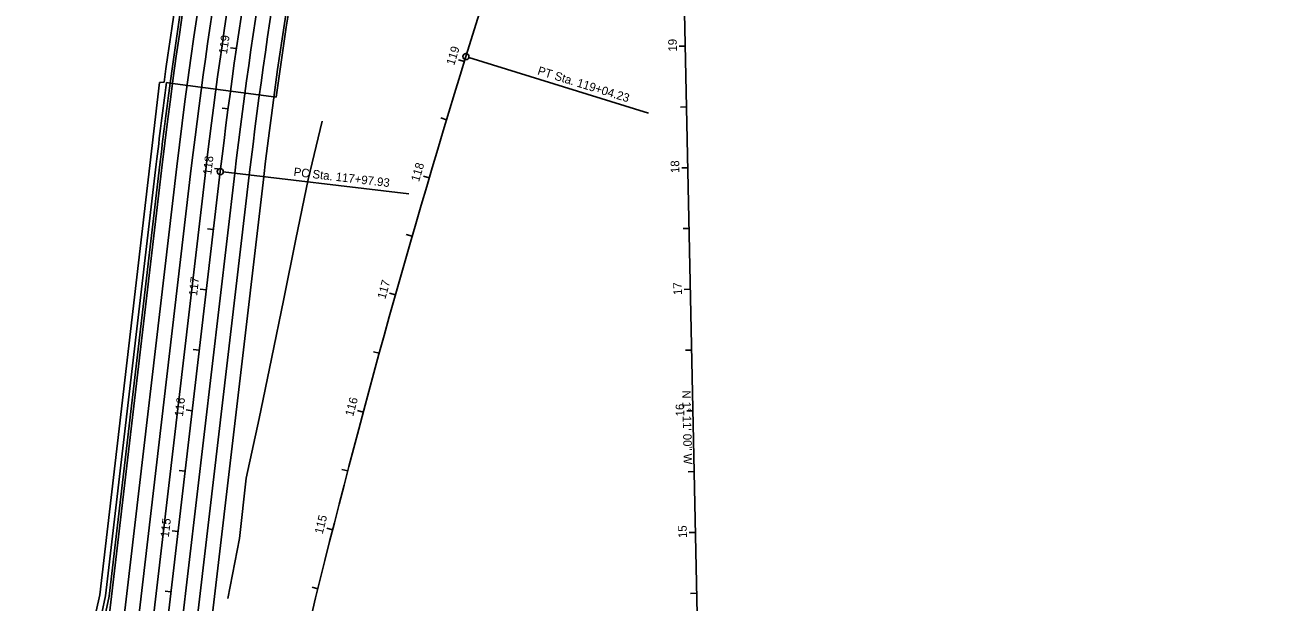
# Model space of a CAD drawing. Extents: x 2189265 to 2197064, y 659983 to 677528.
# Drawn here: x 2189652 to 2190674, y 662032 to 662507 of the extents above; entities that cross this region are included whole.
import ezdxf

# ---------------------------------------------------------------- set-up
doc = ezdxf.new("R2010")
doc.units = 0
for name, color, linetype in [('BR_P_Slab_Object', 7, 'Continuous'), ('GE_P_CL_50', 7, 'Continuous'), ('PM_P_Lane_Line', 7, 'Continuous'), ('PV_P_EOP', 7, 'Continuous'), ('PV_P_Shoulder', 7, 'Continuous'), ('RD_P_Wall', 7, 'Continuous'), ('RW_P_Const_Limits', 7, 'Continuous')]:
    doc.layers.add(name, color=color, linetype=linetype)

msp = doc.modelspace()

# ---------------------------------------------------------------- linework, layer by layer
at = {"layer": 'BR_P_Slab_Object'}
msp.add_line((2189858.3, 662447), (2189771.1, 662458.7), dxfattribs=at)
for radius, start in [(3781.7, 161.02), (3869.7, 164.942)]:
    msp.add_arc((2193606.1, 661941.6), radius, start, 172.32, dxfattribs=at)
at = {"layer": 'GE_P_CL_50'}
for p, q in [((2190014.2, 662480.5), (2190674.3, 664606.8)), ((2190213, 661589.3), (2190189, 662754.7)), ((2189825.5, 662487.1), (2189820.6, 662487.8)), ((2190194.5, 662489.1), (2190189.5, 662489)), ((2190013, 662476.4), (2190008.2, 662477.9)), ((2190016.6, 662479.7), (2190164.2, 662433.9)), ((2189818.7, 662437.6), (2189813.8, 662438.2)), ((2190195.5, 662439.1), (2190190.5, 662439)), ((2189998.3, 662428.6), (2189993.5, 662430.1)), ((2189685.2, 661300.5), (2189812.3, 662385.9)), ((2189812.5, 662388), (2189807.6, 662388.6)), ((2189814.8, 662385.6), (2189967.4, 662367.7)), ((2189984, 662380.7), (2189979.2, 662382.2)), ((2190196.5, 662389.1), (2190191.5, 662389)), ((2189806.7, 662338.3), (2189801.8, 662338.9)), ((2189970, 662332.7), (2189965.2, 662334.1)), ((2190197.6, 662339.1), (2190192.6, 662339)), ((2189800.9, 662288.6), (2189795.9, 662289.2)), ((2189956.3, 662284.7), (2189951.5, 662286)), ((2190198.6, 662289.2), (2190193.6, 662289.1)), ((2189795.1, 662239), (2189790.1, 662239.6)), ((2190199.6, 662239.2), (2190194.6, 662239.1)), ((2189942.9, 662236.5), (2189938.1, 662237.8)), ((2189789.3, 662189.3), (2189784.3, 662189.9)), ((2189929.8, 662188.2), (2189925, 662189.5)), ((2190200.7, 662189.2), (2190195.7, 662189.1)), ((2189783.5, 662139.7), (2189778.5, 662140.2)), ((2189917.1, 662139.9), (2189912.2, 662141.1)), ((2190201.7, 662139.2), (2190196.7, 662139.1)), ((2189777.6, 662090), (2189772.7, 662090.6)), ((2189904.6, 662091.4), (2189899.8, 662092.7)), ((2190202.7, 662089.2), (2190197.7, 662089.1)), ((2189892.5, 662042.9), (2189887.7, 662044.1)), ((2189771.8, 662040.3), (2189766.9, 662040.9)), ((2190203.8, 662039.2), (2190198.8, 662039.1))]:
    msp.add_line(p, q, dxfattribs=at)
for centre in [(2190014.2, 662480.5), (2189812.3, 662385.9)]:
    msp.add_circle(centre, 2.5, dxfattribs=at)
for centre, radius, start, end in [((2193606.1, 661941.6), 3819.7, 161.02, 173.3197), ((2197310.2, 660215.7), 7639.4, 162.75498, 170.40273)]:
    msp.add_arc(centre, radius, start, end, dxfattribs=at)
at = {"layer": 'PM_P_Lane_Line'}
for p, q in [((2189685.2, 661300.5), (2189812.3, 662385.9)), ((2189697.1, 661299.1), (2189824.2, 662384.5)), ((2189708.1, 661599), (2189800.4, 662387.3)), ((2189710.6, 661723.5), (2189788.5, 662388.7))]:
    msp.add_line(p, q, dxfattribs=at)
for radius in [3843.7, 3831.7, 3819.7, 3807.7]:
    msp.add_arc((2193606.1, 661941.6), radius, 161.02, 173.3197, dxfattribs=at)
at = {"layer": 'PV_P_EOP'}
for p, q in [((2189698.6, 661724.9), (2189776.6, 662390.1)), ((2189709, 661297.7), (2189836.1, 662383.1))]:
    msp.add_line(p, q, dxfattribs=at)
for radius, start in [(3795.7, 161.02), (3855.7, 164.7939)]:
    msp.add_arc((2193606.1, 661941.6), radius, start, 173.3197, dxfattribs=at)
at = {"layer": 'PV_P_Shoulder'}
for p, q in [((2189686.7, 661726.3), (2189764.6, 662391.5)), ((2189760.4, 661633.5), (2189848.1, 662381.7))]:
    msp.add_line(p, q, dxfattribs=at)
for radius, start in [(3783.7, 161.02), (3867.7, 164.7939)]:
    msp.add_arc((2193606.1, 661941.6), radius, start, 173.3197, dxfattribs=at)
at = {"layer": 'RD_P_Wall'}
for p, q in [((2189768.1, 662459.1), (2189771.1, 662458.7)), ((2189718.1, 662037.2), (2189759.7, 662392.1)), ((2189721.1, 662036.7), (2189762.6, 662391.7)), ((2189718.1, 662037.2), (2189656.6, 661756)), ((2189721.1, 662036.7), (2189659.6, 661755.5))]:
    msp.add_line(p, q, dxfattribs=at)
for radius in [3872.7, 3869.7]:
    msp.add_arc((2193606.1, 661941.6), radius, 172.32, 173.3197, dxfattribs=at)
at = {"layer": 'RW_P_Const_Limits'}
for p, q in [((2189713.2, 662038), (2189762.5, 662459.3)), ((2189766.1, 662459.4), (2189762.5, 662459.3)), ((2189884.5, 662379.5), (2189896, 662427.5)), ((2189874.3, 662330.4), (2189884.5, 662379.5)), ((2189864.6, 662281.2), (2189874.3, 662330.4)), ((2189854.5, 662232), (2189864.6, 662281.2)), ((2189844.3, 662182.9), (2189854.5, 662232)), ((2189833.7, 662133.8), (2189844.3, 662182.9)), ((2189828.2, 662084.1), (2189833.7, 662133.8)), ((2189818.4, 662034.9), (2189828.2, 662084.1)), ((2189713.2, 662038), (2189651.7, 661757.1))]:
    msp.add_line(p, q, dxfattribs=at)
msp.add_arc((2193606.1, 661941.6), 3874.7, 167.036, 172.32, dxfattribs=at)

# ---------------------------------------------------------------- texts
at = {"layer": 'GE_P_CL_50'}
for s, rotation, p in [('119', 81.7887, (2189817.8, 662482.2)), ('19', 91.1833, (2190187.6, 662484.7)), ('119', 72.7867, (2190004.5, 662472.8)), ('PT Sta. 119+04.23', 342.755, (2190072.5, 662466)), ('118', 83.2887, (2189804.9, 662383)), ('118', 73.5367, (2189975.6, 662377.1)), ('18', 91.1833, (2190189.6, 662384.8)), ('PC Sta. 117+97.93', 353.3197, (2189872.3, 662382.4)), ('117', 83.3197, (2189793.2, 662283.4)), ('117', 74.2867, (2189947.9, 662280.6)), ('17', 91.1833, (2190191.7, 662284.5)), ('116', 83.3197, (2189781.6, 662184.2)), ('116', 75.0367, (2189921.5, 662184.2)), ('N 1%%d 11\' 00" W', 271.1833, (2190191.9, 662206)), ('16', 91.1833, (2190193.7, 662184.7)), ('115', 83.3197, (2189770, 662084.9)), ('115', 75.7867, (2189896.4, 662087.4)), ('15', 91.1833, (2190195.8, 662084.7))]:
    msp.add_text(s, height=7, rotation=rotation, dxfattribs=at).set_placement(p)

doc.saveas('drawing.dxf')
